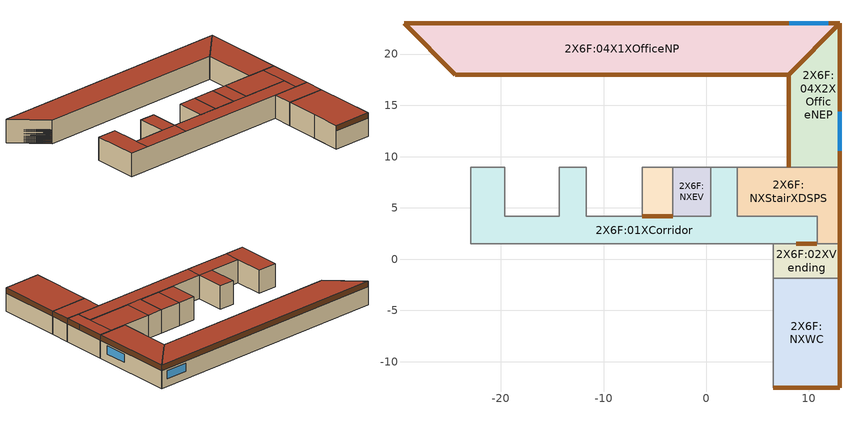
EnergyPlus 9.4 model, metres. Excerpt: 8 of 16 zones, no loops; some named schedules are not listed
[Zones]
2X6F:01XCorridor
 floor outside (Project external floor): 3.05,4.18 0.45,4.18 0.45,8.98 3.05,8.98 z23.2; -11.7,4.18 -14.3,4.18 -14.3,8.98 -11.7,8.98 z23.2; -19.65,4.18 -22.95,4.18 -22.95,8.98 -19.65,8.98 z23.2; 10.85,1.48 -22.95,1.48 -22.95,4.18 10.85,4.18 z23.2
 wall to 2X6F:NXMech2 (IW1 - IBEC): -22.95,8.98 -22.95,1.48 z23.2:27.2
 wall to 2X6F:NXStrXES1XKtchntt (IW1 - IBEC): -14.3,8.98 -14.3,4.18 -19.65,4.18 -19.65,8.98 z23.2:27.2
 wall to 2X6F:04X4XOfficeNI (IW1 - IBEC): -19.65,8.98 -22.95,8.98 / 3.05,8.98 0.45,8.98 / -11.7,8.98 -14.3,8.98 z23.2:27.2
 wall to 2X6F:05X3XOfficeSI (IW1 - IBEC): -22.95,1.48 6.55,1.48 z23.2:27.2
 wall to 2X6F:02XVending (IW1 - IBEC): 6.55,1.48 10.85,1.48 z23.2:27.2
 wall to 2X6F:NXStairXDSPS (IW1 - IBEC): 10.85,1.48 10.85,4.18 3.05,4.18 3.05,8.98 z23.2:27.2
 wall to 2X6F:NXEV (IW1 - IBEC): 0.45,8.98 0.45,4.18 -3.25,4.18 z23.2:27.2
 wall to 2X6F:03XEVHall (IW1 - IBEC): -3.25,4.18 -6.25,4.18 z23.2:27.2
 wall to 2X6F:NXEVXDSPS (IW1 - IBEC): -6.25,4.18 -11.7,4.18 -11.7,8.98 z23.2:27.2
 door inside (IRTSurface): 8.8,1.48 10.8,1.48 / -3.25,4.18 -6.25,4.18 z23.2:25.6
 roof outside (R1 - IBEC): 0.45,4.18 3.05,4.18 3.05,8.98 0.45,8.98 z27.2; -11.7,1.48 10.85,1.48 10.85,4.18 -11.7,4.18 z27.2; -14.3,4.18 -11.7,4.18 -11.7,8.98 -14.3,8.98 z27.2; -19.65,1.48 -11.7,1.48 -11.7,4.18 -19.65,4.18 z27.2; -22.95,1.48 -19.65,1.48 -19.65,8.98 -22.95,8.98 z27.2
2X6F:02XVending
 floor outside (Project external floor): 13.05,-1.87 6.55,-1.87 6.55,1.48 13.05,1.48 z23.2
 wall outside (W1 - IBEC): 13.05,-1.87 13.05,1.48 z23.2:27.2
 wall to 2X6F:NXStairXDSPS (IW1 - IBEC): 13.05,1.48 10.85,1.48 z23.2:27.2
 wall to 2X6F:NXWC (IW1 - IBEC): 6.55,-1.87 13.05,-1.87 z23.2:27.2
 wall to 2X6F:05X3XOfficeSI (IW1 - IBEC_Rev): 6.55,1.48 6.55,-1.87 z23.2:27.2
 door (W2 - IBEC): 13.05,-1.86 13.05,1.48 z26.3:27.2
 roof outside (R1 - IBEC): 6.55,-1.87 13.05,-1.87 13.05,1.48 6.55,1.48 z27.2
2X6F:NXStairXDSPS
 floor outside (Project external floor): 13.05,1.48 10.85,1.48 10.85,4.18 13.05,4.18 z23.2; 13.05,4.18 3.05,4.18 3.05,8.98 13.05,8.98 z23.2
 wall outside (W1 - IBEC): 13.05,1.48 13.05,8.98 z23.2:27.2
 wall to 2X6F:04X2XOfficeNEP (IW1 - IBEC_Rev): 13.05,8.98 8.05,8.98 z23.2:27.2
 wall to 2X6F:04X4XOfficeNI (IW1 - IBEC_Rev): 8.05,8.98 3.05,8.98 z23.2:27.2
 door (W2 - IBEC): 13.05,1.49 13.05,4.18 / 13.05,4.19 13.05,8.98 z26.3:27.2
 roof outside (R1 - IBEC): 3.05,4.18 10.85,4.18 10.85,8.98 3.05,8.98 z27.2; 10.85,1.48 13.05,1.48 13.05,8.98 10.85,8.98 z27.2
2X6F:NXEV
 floor outside (Project external floor): 0.45,4.18 -3.25,4.18 -3.25,8.98 0.45,8.98 z23.2
 wall to 2X6F:03XEVHall (IW1 - IBEC_Rev): -3.25,8.98 -3.25,4.18 z23.2:27.2
 wall to 2X6F:04X4XOfficeNI (IW1 - IBEC_Rev): 0.45,8.98 -3.25,8.98 z23.2:27.2
 roof outside (R1 - IBEC): -3.25,4.18 0.45,4.18 0.45,8.98 -3.25,8.98 z27.2
2X6F:03XEVHall
 floor outside (Project external floor): -3.25,4.18 -6.25,4.18 -6.25,8.98 -3.25,8.98 z23.2
 wall to 2X6F:NXEVXDSPS (IW1 - IBEC): -6.25,8.98 -6.25,4.18 z23.2:27.2
 wall to 2X6F:04X4XOfficeNI (IW1 - IBEC): -3.25,8.98 -6.25,8.98 z23.2:27.2
 roof outside (R1 - IBEC): -6.25,4.18 -3.25,4.18 -3.25,8.98 -6.25,8.98 z27.2
2X6F:04X2XOfficeNEP
 floor outside (Project external floor): 13.05,8.98 8.05,8.98 8.05,17.98 13.05,22.98 z23.2
 wall outside (W1 - IBEC): 13.05,8.98 13.05,22.98 z23.2:27.2
 wall to 2X6F:04X1XOfficeNP (IW1 - IBEC_Rev): 13.05,22.98 8.05,17.98 z23.2:27.2
 wall to 2X6F:04X4XOfficeNI (IW1 - IBEC): 8.05,17.98 8.05,8.98 z23.2:27.2
 window x2 (1001): 13.05,10.58 13.05,14.38 z24.5:25.9
 door inside (IRTSurface): 13.05,22.98 8.05,17.99 / 8.05,17.98 8.05,8.99 z23.2:25.6
 door (W2 - IBEC): 13.05,8.99 13.05,22.98 z26.3:27.2
 roof outside (R1 - IBEC): 8.05,8.98 13.05,8.98 13.05,22.98 8.05,17.98 z27.2
2X6F:NXWC
 floor outside (Project external floor): 13.05,-12.52 6.55,-12.52 6.55,-1.87 13.05,-1.87 z23.2
 wall outside (W1 - IBEC): 6.55,-12.52 13.05,-12.52 13.05,-1.87 z23.2:27.2
 wall to 2X6F:05X1XOfficeSP (IW1 - IBEC_Rev): 6.55,-7.52 6.55,-12.52 z23.2:27.2
 wall to 2X6F:05X3XOfficeSI (IW1 - IBEC_Rev): 6.55,-1.87 6.55,-7.52 z23.2:27.2
 door (W2 - IBEC): 13.05,-12.51 13.05,-1.87 / 6.55,-12.52 13.05,-12.52 z26.3:27.2
 roof outside (R1 - IBEC): 6.55,-12.52 13.05,-12.52 13.05,-1.87 6.55,-1.87 z27.2
2X6F:04X1XOfficeNP
 floor outside (Project external floor): 8.05,17.98 -24.45,17.98 -29.45,22.98 13.05,22.98 z23.2
 wall outside (W1 - IBEC): 13.05,22.98 -29.45,22.98 z23.2:27.2
 wall to 2X6F:04X3XOfficeNWP (IW1 - IBEC): -29.45,22.98 -24.45,17.98 z23.2:27.2
 wall to 2X6F:04X4XOfficeNI (IW1 - IBEC): -24.45,17.98 8.05,17.98 z23.2:27.2
 window x7 (1001): 11.91,22.98 8.11,22.98 z24.5:25.9
 door (W2 - IBEC): 13.05,22.98 -29.45,22.98 z26.3:27.2
 door inside (IRTSurface): -29.45,22.98 -24.45,17.99 / -24.45,17.98 8.05,17.98 z23.2:25.6
 roof outside (R1 - IBEC): -24.45,17.98 8.05,17.98 13.05,22.98 -29.45,22.98 z27.2
[Site:Location]
JSBC2O18 (O1-O1:31-12)  (01-01:31-12): Latitude {deg}=35.7; Longitude {deg}=139.8; Time Zone {hr}=9; Elevation {m}=0
[Site:GroundTemperature:BuildingSurface]
18, 18, 18, 18, 18, 18, 18, 18, 18, 18, 18, 18
[Site:GroundTemperature:Deep]
14, 14, 14, 14, 14, 14, 14, 14, 14, 14, 14, 14
[Site:GroundTemperature:Shallow]
14, 14, 14, 14, 14, 14, 14, 14, 14, 14, 14, 14
[Site:GroundTemperature:FCfactorMethod]
2.14219, 2.80489, 6.98679, 13.8, 21.3614, 27.6366, 30.9146, 30.2928, 25.957, 19.0785, 11.526, 5.33716
[Site:GroundReflectance]
.1, .1, .1, .1, .1, .1, .1, .1, .1, .1, .1, .1
[Site:GroundReflectance:SnowModifier]
2, 2
[SizingPeriod:DesignDay] Day of Month=15; Humidity Condition Type=WetBulb; Barometric Pressure {Pa}=101325; Wind Direction {deg}=0; Rain Indicator=No; Snow Indicator=No; Daylight Saving Time Indicator=No
Name | Month | Day Type | Maximum Dry-Bulb Temperature {C} | Daily Dry-Bulb Temperature Range {deltaC} | Wetbulb or DewPoint at Maximum Dry-Bulb {C} | Wind Speed {m/s} | Solar Model Indicator | Sky Clearness
Summer Design Day in JSBC2O18 (O1-O1:31-12) Jul | 7 | SummerDesignDay | 33.3 | 5.8 | 25 | 0 | ASHRAEClearSky | 0.98
Winter Design Day in JSBC2O18 (O1-O1:31-12) | 1 | WinterDesignDay | 0.9 | 0 | 0.9 | 9.3 |  | 0
[Building]
Building: North Axis {deg}=0; Terrain=Suburbs; Loads Convergence Tolerance Value {W}=.04; Temperature Convergence Tolerance Value {deltaC}=.4; Solar Distribution=FullExterior; Maximum Number of Warmup Days=50; Minimum Number of Warmup Days=6
[Material:NoMass] Roughness=Rough; Thermal Resistance {m2-K/W}=.07; Thermal Absorptance=.9; Solar Absorptance=.7; Visible Absorptance=.7
3_RVAL_7; 5_RVAL_2; 6_RVAL_2; 7_RVAL_5
[Construction]
IRTSurface: IRTMaterial
Project external floor: External Rendering_.O25, MW Stone Wool (rolls)_.1439, Timber Flooring_.OO5
R1 - IBEC: JP- Concrete cast - dense_.O6, JP- XPS Extruded Polystyrene_.O5, JP-Cement/plaster/mortar - cement mortar_.O15, JP- Asphalt_.OO5, JP-Cement/plaster/mortar - cement mortar_.O15, JP- Concrete cast - dense_.15, 3_RVAL_7, JP- Gypsum Plasterboard_.O1, JP- Rockwool Board_.O12
IW1 - IBEC: JP- Gypsum Plasterboard_.O12, 5_RVAL_2, JP- Gypsum Plasterboard_.O12
IW1 - IBEC_Rev: JP- Gypsum Plasterboard_.O12, 6_RVAL_2, JP- Gypsum Plasterboard_.O12
W1 - IBEC: JP- Ceramic/clay tiles - ceramic tiles Dry_.O1, JP-Cement/plaster/mortar - cement mortar_.O25, JP- Concrete cast - dense_.15, JP- XPS Extruded Polystyrene_.O25, 7_RVAL_5, JP- Gypsum Plasterboard_.OO8
W2 - IBEC: JP- Ceramic/clay tiles - ceramic tiles Dry_.O1, JP-Cement/plaster/mortar - cement mortar_.O25, JP- Concrete cast - dense_.65, JP- XPS Extruded Polystyrene_.O25
IBEC internal mass: JP- Concrete cast - dense_1
1001: 10000
2001: 10000, 30000
[Material:InfraredTransparent]
IRTMaterial
[WindowMaterial:Glazing]
10000: Optical Data Type=Spectral; Window Glass Spectral Data Set=Ammended AGC Glass Co. N.A. Float Glass <CLR_8.AFG>; Thickness {m}=.007874; Infrared Transmittance at Normal Incidence=0; Front Side Infrared Hemispherical Emissivity=.84; Back Side Infrared Hemispherical Emissivity=.84; Conductivity {W/m-K}=1; Dirt Correction Factor for Solar and Visible Transmittance=1
[MaterialProperty:GlazingSpectralData]
Ammended AGC Glass Co. N.A. Float Glass <CLR_8.AFG>: 0.305, 0, 0.049, 0.049, 0.31, 0, 0.049, 0.049, 0.315, 0.002, 0.048, 0.048, 0.32, 0.013, 0.048, 0.048, 0.325, 0.05, 0.047, 0.047, 0.33, 0.136, 0.048, 0.048, 0.335, 0.262, 0.051, 0.051, 0.34, 0.407, 0.054, 0.054, 0.345, 0.54, 0.059, 0.059, 0.35, 0.662, 0.066, 0.066, 0.36, 0.788, 0.073, 0.073, 0.37, 0.827, 0.076, 0.076, 0.38, 0.811, 0.075, 0.075, 0.39, 0.856, 0.078, 0.078, 0.4, 0.874, 0.079, 0.079, 0.41, 0.873, 0.079, 0.079, 0.42, 0.87, 0.078, 0.078, 0.43, 0.87, 0.078, 0.078, 0.44, 0.868, 0.077, 0.077, 0.45, 0.874, 0.078, 0.078, 0.46, 0.879, 0.078, 0.078, 0.47, 0.882, 0.077, 0.077, 0.48, 0.882, 0.078, 0.078, 0.49, 0.882, 0.077, 0.077, 0.5, 0.881, 0.076, 0.076, 0.51, 0.881, 0.076, 0.076, 0.52, 0.88, 0.076, 0.076, 0.53, 0.879, 0.076, 0.076, 0.54, 0.879, 0.076, 0.076, 0.55, 0.877, 0.076, 0.076, 0.57, 0.872, 0.076, 0.076, 0.59, 0.857, 0.075, 0.075, 0.61, 0.848, 0.074, 0.074, 0.63, 0.835, 0.072, 0.072, 0.65, 0.822, 0.071, 0.071, 0.67, 0.812, 0.07, 0.07, 0.69, 0.802, 0.069, 0.069, 0.71, 0.789, 0.069, 0.069, 0.718, 0.783, 0.068, 0.068, 0.724, 0.778, 0.067, 0.067, 0.74, 0.763, 0.066, 0.066, 0.752, 0.753, 0.066, 0.066, 0.758, 0.749, 0.065, 0.065, 0.763, 0.745, 0.065, 0.065, 0.768, 0.741, 0.065, 0.065, 0.78, 0.731, 0.064, 0.064, 0.8, 0.714, 0.063, 0.063, 0.816, 0.703, 0.062, 0.062, 0.824, 0.698, 0.062, 0.062, 0.832, 0.693, 0.062, 0.062, 0.84, 0.689, 0.061, 0.061, 0.86, 0.683, 0.063, 0.063, 0.88, 0.674, 0.062, 0.062, 0.905, 0.664, 0.062, 0.062, 0.915, 0.661, 0.063, 0.063, 0.925, 0.658, 0.062, 0.062, 0.93, 0.657, 0.062, 0.062, 0.937, 0.656, 0.061, 0.061, 0.948, 0.652, 0.062, 0.062, 0.965, 0.647, 0.061, 0.061, 0.98, 0.645, 0.061, 0.061, 0.994, 0.642, 0.059, 0.059, 1.04, 0.639, 0.056, 0.056, 1.07, 0.638, 0.056, 0.056, 1.1, 0.637, 0.055, 0.055, 1.12, 0.638, 0.056, 0.056, 1.13, 0.638, 0.057, 0.057, 1.137, 0.638, 0.057, 0.057, 1.161, 0.64, 0.058, 0.058, 1.18, 0.644, 0.057, 0.057, 1.2, 0.649, 0.056, 0.056, 1.235, 0.652, 0.058, 0.058, 1.29, 0.665, 0.06, 0.06, 1.32, 0.672, 0.059, 0.059, 1.35, 0.679, 0.057, 0.057, 1.395, 0.691, 0.058, 0.058, 1.443, 0.713, 0.06, 0.06, 1.463, 0.721, 0.059, 0.059, 1.477, 0.727, 0.059, 0.059, 1.497, 0.734, 0.058, 0.058, 1.52, 0.742, 0.059, 0.059, 1.539, 0.749, 0.06, 0.06, 1.558, 0.754, 0.06, 0.06, 1.578, 0.759, 0.059, 0.059, 1.592, 0.762, 0.059, 0.059, 1.61, 0.765, 0.059, 0.059, 1.63, 0.769, 0.059, 0.059, 1.646, 0.772, 0.059, 0.059, 1.678, 0.773, 0.061, 0.061, 1.74, 0.769, 0.058, 0.058, 1.8, 0.767, 0.061, 0.061, 1.86, 0.761, 0.057, 0.057, 1.92, 0.758, 0.057, 0.057, 1.96, 0.758, 0.057, 0.057, 1.985, 0.755, 0.062, 0.062, 2.005, 0.753, 0.064, 0.064, 2.035, 0.753, 0.064, 0.064, 2.065, 0.753, 0.064, 0.064, 2.1, 0.754, 0.064, 0.064, 2.148, 0.747, 0.063, 0.063, 2.198, 0.716, 0.061, 0.061, 2.27, 0.719, 0.061, 0.061, 2.36, 0.729, 0.061, 0.061, 2.45, 0.707, 0.06, 0.06, 2.494, 0.692, 0.059, 0.059, 2.537, 0.628, 0.056, 0.056, 2.941, 0.076, 0.042, 0.042, 2.973, 0.047, 0.041, 0.041, 3.005, 0.026, 0.04, 0.04, 3.056, 0.024, 0.04, 0.04, 3.132, 0.022, 0.039, 0.039, 3.156, 0.021, 0.039, 0.039, 3.204, 0.019, 0.039, 0.039, 3.245, 0.018, 0.039, 0.039, 3.317, 0.016, 0.039, 0.039, 3.344, 0.015, 0.039, 0.039, 3.45, 0.012, 0.038, 0.038, 3.573, 0.012, 0.038, 0.038, 3.765, 0.015, 0.037, 0.037
[WindowMaterial:Blind]
30000: Slat Orientation=Horizontal; Slat Width {m}=.025; Slat Separation {m}=.0225; Slat Thickness {m}=.001; Slat Angle {deg}=90; Slat Conductivity {W/m-K}=.9; Slat Beam Solar Transmittance=0; Front Side Slat Beam Solar Reflectance=.66; Back Side Slat Beam Solar Reflectance=.66; Slat Diffuse Solar Transmittance=0; Front Side Slat Diffuse Solar Reflectance=.66; Back Side Slat Diffuse Solar Reflectance=.66; Slat Beam Visible Transmittance=0; Front Side Slat Beam Visible Reflectance=.66; Back Side Slat Beam Visible Reflectance=.66; Slat Diffuse Visible Transmittance=0; Front Side Slat Diffuse Visible Reflectance=.66; Back Side Slat Diffuse Visible Reflectance=.66; Slat Infrared Hemispherical Transmittance=0; Front Side Slat Infrared Hemispherical Emissivity=.9; Back Side Slat Infrared Hemispherical Emissivity=.9; Blind to Glass Distance {m}=.025; Blind Top Opening Multiplier=.5; Blind Bottom Opening Multiplier=.5; Blind Left Side Opening Multiplier=.5; Blind Right Side Opening Multiplier=.5; Minimum Slat Angle {deg}=0; Maximum Slat Angle {deg}=180
[Material] Roughness=Rough
Name | Thickness {m} | Conductivity {W/m-K} | Density {kg/m3} | Specific Heat {J/kg-K} | Thermal Absorptance | Solar Absorptance | Visible Absorptance
External Rendering_.O25 | .025 | 0.5 | 1300 | 1000 | 0.9 | 0.7 | 0.7
MW Stone Wool (rolls)_.1439 | .1439 | 0.04 | 30 | 840 | 0.9 | 0.6 | 0.6
Timber Flooring_.OO5 | .005 | 0.14 | 650 | 1200 | 0.9 | 0.78 | 0.78
JP- Concrete cast - dense_.O6 | .06 | 1.6 | 2300 | 2000 | .9 | .8 | .8
JP- XPS Extruded Polystyrene_.O5 | .05 | .04 | 25 | 100 | .9 | .8 | .8
JP-Cement/plaster/mortar - cement mortar_.O15 | .015 | 1.5 | 2000 | 1600 | .9 | .6 | .6
JP- Asphalt_.OO5 | .005 | .11 | 1000 | 920 | .9 | .6 | .6
JP- Concrete cast - dense_.15 | .15 | 1.6 | 2300 | 2000 | .9 | .8 | .8
JP- Gypsum Plasterboard_.O1 | .01 | .22 | 750 | 830 | .9 | .8 | .8
JP- Rockwool Board_.O12 | .012 | .064 | 350 | 290 | .9 | .8 | .8
JP- Gypsum Plasterboard_.O12 | .012 | .22 | 750 | 830 | .9 | .8 | .8
JP- Ceramic/clay tiles - ceramic tiles Dry_.O1 | .01 | 1.3 | 2400 | 2000 | .9 | .8 | .8
JP-Cement/plaster/mortar - cement mortar_.O25 | .025 | 1.5 | 2000 | 1600 | .9 | .6 | .6
JP- XPS Extruded Polystyrene_.O25 | .025 | .04 | 25 | 100 | .9 | .8 | .8
JP- Gypsum Plasterboard_.OO8 | .008 | .22 | 750 | 830 | .9 | .8 | .8
JP- Concrete cast - dense_.65 | .65 | 1.6 | 2300 | 2000 | .9 | .8 | .8
JP- Concrete cast - dense_1 | 1 | 1.6 | 2300 | 2000 | .9 | .8 | .8
[WindowShadingControl] Shading Type=InteriorBlind; Construction with Shading=2001; Shading Control Type=OnIfScheduleAllows; Schedule=On 24/7; Shading Control Is Scheduled=Yes; Glare Control Is Active=No; Type of Slat Angle Control for Blinds=FixedSlatAngle; Setpoint 2 {W/m2 or deg C}=0; Multiple Surface Control Type=Sequential
Name | Zone | Fenestration Surface 1
1001-2X6F:04X1XOfficeNP | 2X6F:04X1XOfficeNP | 2X6F:04X1XOfficeNP_Wall_3_0_0_0_0_7_Win
1001-2X6F:04X2XOfficeNEP | 2X6F:04X2XOfficeNEP | 2X6F:04X2XOfficeNEP_Wall_2_0_0_0_0_2_Win
[Zone] Type=1; Multiplier=5; Zone Inside Convection Algorithm=TARP; Part of Total Floor Area=Yes
Name | Volume {m3} | Floor Area {m2}
2X6F:01XCorridor | 528.24 | 132.06
2X6F:03XEVHall | 57.6 | 14.4
2X6F:NXEV | 71.04 | 17.76
2X6F:NXStairXDSPS | 215.76 | 53.94
2X6F:NXWC | 276.9 | 69.225
2X6F:02XVending | 87.1 | 21.775
2X6F:04X1XOfficeNP | 750 | 187.5
2X6F:04X2XOfficeNEP | 230 | 57.5
[ZoneInfiltration:DesignFlowRate] Schedule=On 24/7; Design Flow Rate Calculation Method=Flow/zone; Constant Term Coefficient=1; Temperature Term Coefficient=0; Velocity Term Coefficient=0; Velocity Squared Term Coefficient=0
Name | Zone or ZoneList | Design Flow Rate {m3/s}
2X6F:01XCorridor Infiltration | 2X6F:01XCorridor | .007043
2X6F:03XEVHall Infiltration | 2X6F:03XEVHall | .00104
2X6F:NXEV Infiltration | 2X6F:NXEV | .001973
2X6F:NXStairXDSPS Infiltration | 2X6F:NXStairXDSPS | .005993
2X6F:NXWC Infiltration | 2X6F:NXWC | .007692
2X6F:02XVending Infiltration | 2X6F:02XVending | .001573
2X6F:04X1XOfficeNP Infiltration | 2X6F:04X1XOfficeNP | .014167
2X6F:04X2XOfficeNEP Infiltration | 2X6F:04X2XOfficeNEP | .004344
[Lights] Design Level Calculation Method=Watts/Area; Return Air Fraction=0; Fraction Radiant=.6; Fraction Visible=0; Fraction Replaceable=1
Name | Zone or ZoneList | Schedule | Watts per Zone Floor Area {W/m2}
2X6F:01XCorridor General lighting | 2X6F:01XCorridor | JP Office - 8-21 Lighting | 15
2X6F:03XEVHall General lighting | 2X6F:03XEVHall | JP Office - 8-21 Lighting | 15
2X6F:02XVending General lighting | 2X6F:02XVending | JP Office - 8-21 Lighting | 15
2X6F:04X1XOfficeNP General lighting | 2X6F:04X1XOfficeNP | JP Office - office lighting | 12
2X6F:04X2XOfficeNEP General lighting | 2X6F:04X2XOfficeNEP | JP Office - office lighting | 12
[ZoneMixing] Schedule=On; Delta Temperature {deltaC}=0
Name | Zone | Design Flow Rate Calculation Method | Design Flow Rate {m3/s} | Source Zone
2X6F:01XCorridor_1 | 2X6F:01XCorridor | Flow/Zone | 0.083214 | 2X6F:02XVending
2X6F:01XCorridor_2 | 2X6F:02XVending | Flow/zone | 0.083214 | 2X6F:01XCorridor
2X6F:01XCorridor_3 | 2X6F:01XCorridor | Flow/Zone | 0.124717 | 2X6F:03XEVHall
2X6F:01XCorridor_4 | 2X6F:03XEVHall | Flow/zone | 0.124717 | 2X6F:01XCorridor
2X6F:04X1XOfficeNP_11 | 2X6F:04X1XOfficeNP | Flow/Zone | 0.2943 | 2X6F:04X2XOfficeNEP
2X6F:04X1XOfficeNP_12 | 2X6F:04X2XOfficeNEP | Flow/zone | 0.2943 | 2X6F:04X1XOfficeNP
2X6F:04X1XOfficeNP_13 | 2X6F:04X1XOfficeNP | Flow/Zone | 0.2943 | 2X6F:04X3XOfficeNWP
2X6F:04X1XOfficeNP_14 | 2X6F:04X3XOfficeNWP | Flow/zone | 0.2943 | 2X6F:04X1XOfficeNP
2X6F:04X1XOfficeNP_15 | 2X6F:04X1XOfficeNP | Flow/Zone | 1.35356 | 2X6F:04X4XOfficeNI
2X6F:04X1XOfficeNP_16 | 2X6F:04X4XOfficeNI | Flow/zone | 1.35356 | 2X6F:04X1XOfficeNP
2X6F:04X2XOfficeNEP_17 | 2X6F:04X2XOfficeNEP | Flow/Zone | 0.375047 | 2X6F:04X4XOfficeNI
2X6F:04X2XOfficeNEP_18 | 2X6F:04X4XOfficeNI | Flow/zone | 0.375047 | 2X6F:04X2XOfficeNEP
[PEOPLE] Number of People Schedule=JP Office - office occupants; Number of People Calculation Method=People/Area; People per Zone Floor Area {person/m2}=.1; Fraction Radiant=.3; Sensible Heat Fraction=.67; Carbon Dioxide Generation Rate {m3/s-W}=3.82e-08; Enable ASHRAE 55 Comfort Warnings=No; Mean Radiant Temperature Calculation Type=ZoneAveraged; Work Efficiency Schedule=Work efficiency; Clothing Insulation Calculation Method=ClothingInsulationSchedule; Air Velocity Schedule=AirVelocitySchedule
Name | Zone or ZoneList | Activity Level Schedule | Clothing Insulation Schedule
People 2X6F:04X1XOfficeNP | 2X6F:04X1XOfficeNP | Activity Schedule 19657 | Clothing Schedule 19657
People 2X6F:04X2XOfficeNEP | 2X6F:04X2XOfficeNEP | Activity Schedule 19664 | Clothing Schedule 19664
[OtherEquipment] Fuel Type=Electricity; Schedule=JP Office - office equipments; Design Level Calculation Method=Watts/Area; Power per Zone Floor Area {W/m2}=12; Fraction Latent=0; Fraction Radiant=.6; Fraction Lost=0; Carbon Dioxide Generation Rate {m3/s-W}=0
Name | Zone or ZoneList
2X6F:04X1XOfficeNP Equipment gain 1 | 2X6F:04X1XOfficeNP
2X6F:04X2XOfficeNEP Equipment gain 1 | 2X6F:04X2XOfficeNEP
[InternalMass] Construction=IBEC internal mass
Name | Zone or ZoneList | Surface Area {m2}
2X6F:04X1XOfficeNP Internal mass | 2X6F:04X1XOfficeNP | 233.5
2X6F:04X2XOfficeNEP Internal mass | 2X6F:04X2XOfficeNEP | 35.4
[AvailabilityManager:Scheduled] Schedule=HVAC schedule
AHU1-1 Availability; AHU1-2 Availability; AHU2-1 Availability; AHU2-2 Availability; CHW Loop Availability; Condenser Loop Availability; HW Loop Availability
[SetpointManager:Scheduled] Control Variable=Temperature
Name | Schedule | Setpoint Node or NodeList
CHW Loop Demand Side Setpoint Manager | Chilled water flow set point temperature: Always 6 C | CHW Loop Demand Side Setpoint Manager Node List
CHW Loop Supply Side Setpoint Manager | Chilled water flow set point temperature: Always 6 C | CHW Loop Supply Side Setpoint Manager Node List
Condenser Loop Setpoint Manager | Condenser flow set point temperature: Always 29.0 C | Condenser Loop Setpoint Manager Node List
HW Loop Setpoint Manager | Hot Water flow set point temperature: Always 80.0 C | HW Loop Setpoint Manager Node List
[Schedule:Compact]
On 24/7: Through: 12/31, For: AllDays, Until: 24:00, 1
JP Office - 8-21 Lighting: Through: 31 Dec, For: Weekdays SummerDesignDay WinterDesignDay, Until: 08:00, 0, Until: 21:00, 1, Until: 24:00, 0, For: Weekends, Until: 24:00, 0, For: AllOtherDays, Until: 24:00, 0
